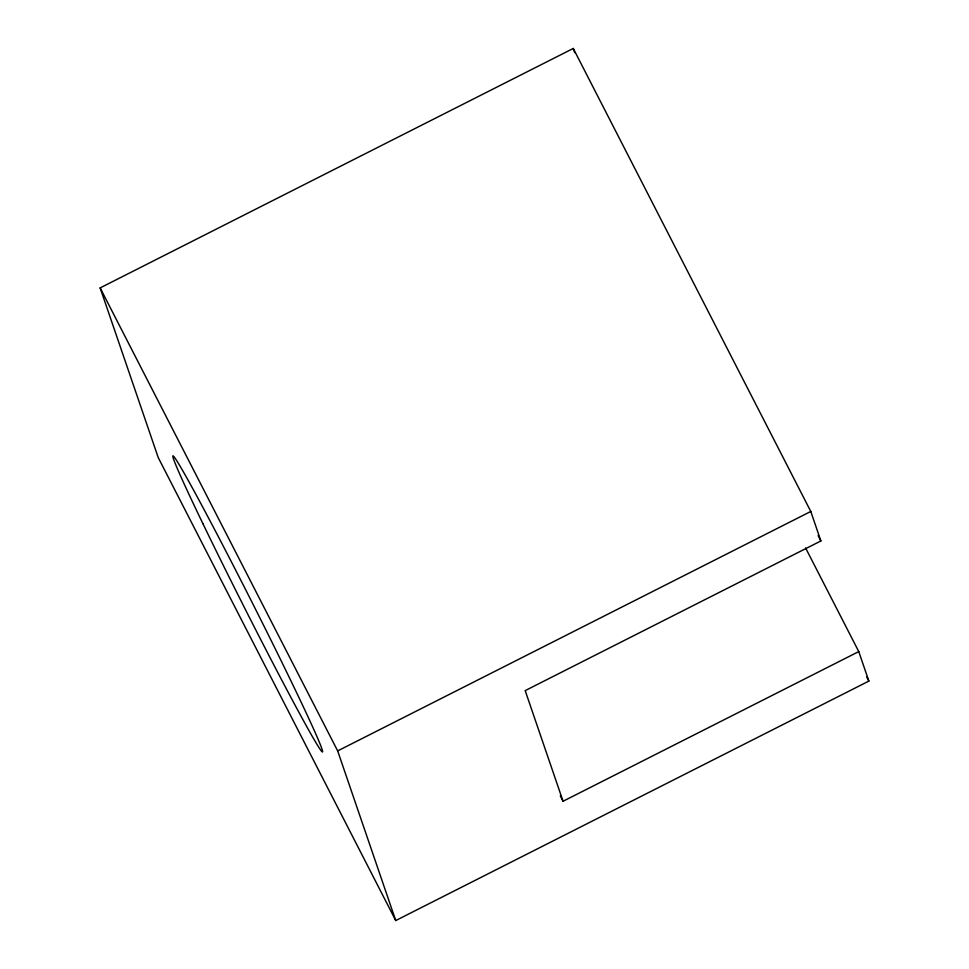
<?xml version="1.0" encoding="UTF-8"?>
<svg xmlns="http://www.w3.org/2000/svg" width="969" height="969" viewBox="0 0 969 969"><rect width="100%" height="100%" fill="white"/><g stroke="black" fill="none" stroke-linecap="round" stroke-linejoin="round"><path stroke-width="1.45" d="M858.764 651.592L868.854 681.098L395.74 920.55L158.213 457.538L100.146 287.902L573.26 48.45L810.787 511.462L820.876 540.968L525.186 690.618L563.062 801.254L858.764 651.592L805.59 547.957M395.74 920.55L337.672 750.914L810.787 511.462M818.115 535.578L820.876 540.968M866.783 677.052L868.854 681.098M560.3 795.864L563.062 801.254M100.146 287.902L337.672 750.914M573.26 48.45L574.702 52.665M202.896 523.648A165.772 4.579 63.2 0 0 322.362 751.944A165.772 4.579 63.2 0 0 218.57 537.092A165.772 4.579 63.2 0 0 202.896 523.648"/></g></svg>
